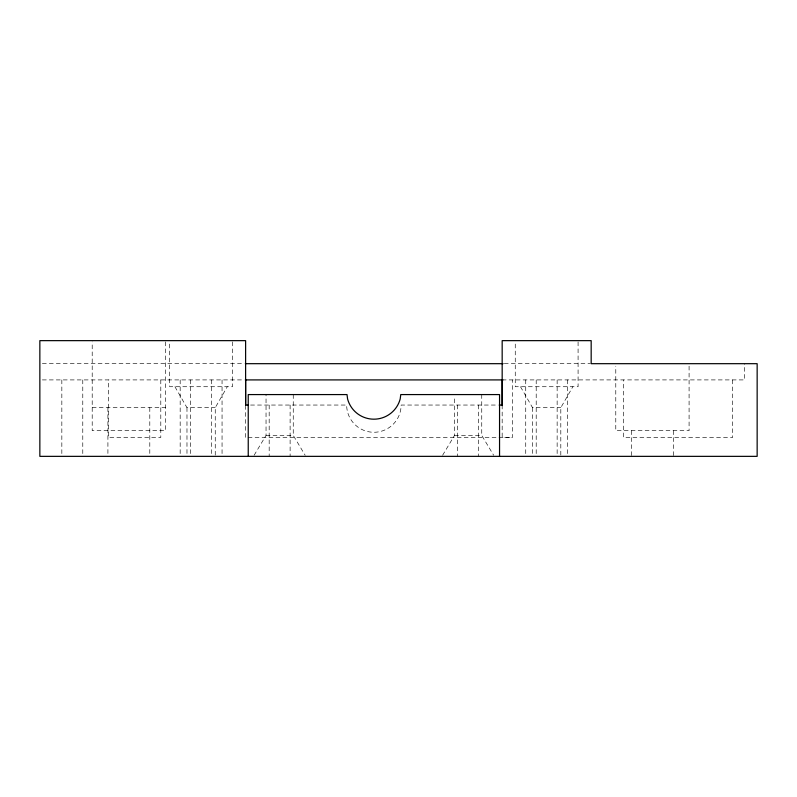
<?xml version="1.0" encoding="UTF-8"?>
<svg xmlns="http://www.w3.org/2000/svg" width="797" height="797" viewBox="0 0 797 797"><rect width="100%" height="100%" fill="white"/><g stroke="black" fill="none" stroke-linecap="round" stroke-linejoin="round"><path stroke-width="0.6" stroke-dasharray="3.98 2.99" d="M245.615 437.374L245.615 406.291M502.17 405.045L502.17 437.374L512.431 437.503L512.431 379.91M215.25 455.137L215.25 407.665L227.294 386.724M560.809 455.137L560.809 407.665L572.854 386.724M254.094 455.306L266.039 435.411L266.039 394.575M442.584 455.306L454.519 435.411L454.519 397.045M42.341 363.681L244.081 363.681M504.282 363.681L590.278 363.681M42.331 379.91L244.38 379.91M502.17 379.91L744.587 379.91L744.587 363.681M250.547 405.045L346.665 405.045A27.228 27.228 0 0 0 373.893 432.273A27.228 27.228 0 0 0 401.12 405.045L498.474 405.045M92.203 407.665L165.507 407.665M174.932 386.724L186.976 407.665L215.25 407.665M520.491 386.724L532.535 407.665L560.809 407.665M266.039 435.411L293.256 435.411L305.201 455.306M454.519 435.411L481.747 435.411L493.682 455.306M248.096 437.374L512.431 437.503M732.642 379.91L732.642 437.503L623.533 437.503L623.533 379.91M689.086 366.162L689.086 430.699L615.782 430.699L615.782 366.162M673.375 430.699L673.375 456.352M631.493 430.699L631.493 456.352M578.084 341.893L578.084 386.724L515.26 386.724L515.26 341.893M567.613 379.91L567.613 455.127M557.143 379.91L557.143 455.127M536.202 379.91L536.202 455.127M532.535 407.665L532.535 455.137M525.731 379.91L525.731 455.127M481.747 394.575L481.747 435.411M478.608 405.045L478.608 456.352M457.667 405.045L457.667 456.352M293.256 394.575L293.256 435.411M290.118 405.045L290.118 456.352M269.177 405.045L269.177 456.352M232.525 341.893L232.525 386.724L169.701 386.724L169.701 341.893M222.054 379.91L222.054 455.127M211.584 379.91L211.584 455.127M190.642 379.91L190.642 455.127M186.976 407.665L186.976 455.137M180.172 379.91L180.172 455.127M165.507 341.883L165.507 430.699L92.203 430.699L92.203 341.883M160.795 379.91L160.795 437.503L108.442 437.503L108.442 379.91M149.796 407.665L149.796 455.137M107.914 407.665L107.914 455.137M82.778 379.91L82.778 455.127M61.837 379.91L61.837 455.127"/><path stroke-width="1.2" d="M245.615 405.583L245.615 379.91M502.17 405.583L502.17 379.91M245.297 363.681L503.106 363.681M245.297 379.91L503.037 379.91M248.076 405.045L245.615 405.045L245.615 340.648L39.85 340.648L39.85 456.352L757.15 456.352L757.15 363.681L591.175 363.681L591.175 340.648L502.17 340.648L502.17 405.045L499.699 405.045M499.55 456.352L499.55 394.575L400.771 394.575L400.194 398.998A27.228 27.228 0 0 1 347.592 398.998L347.014 394.575L248.236 394.575L248.236 456.352"/></g></svg>
